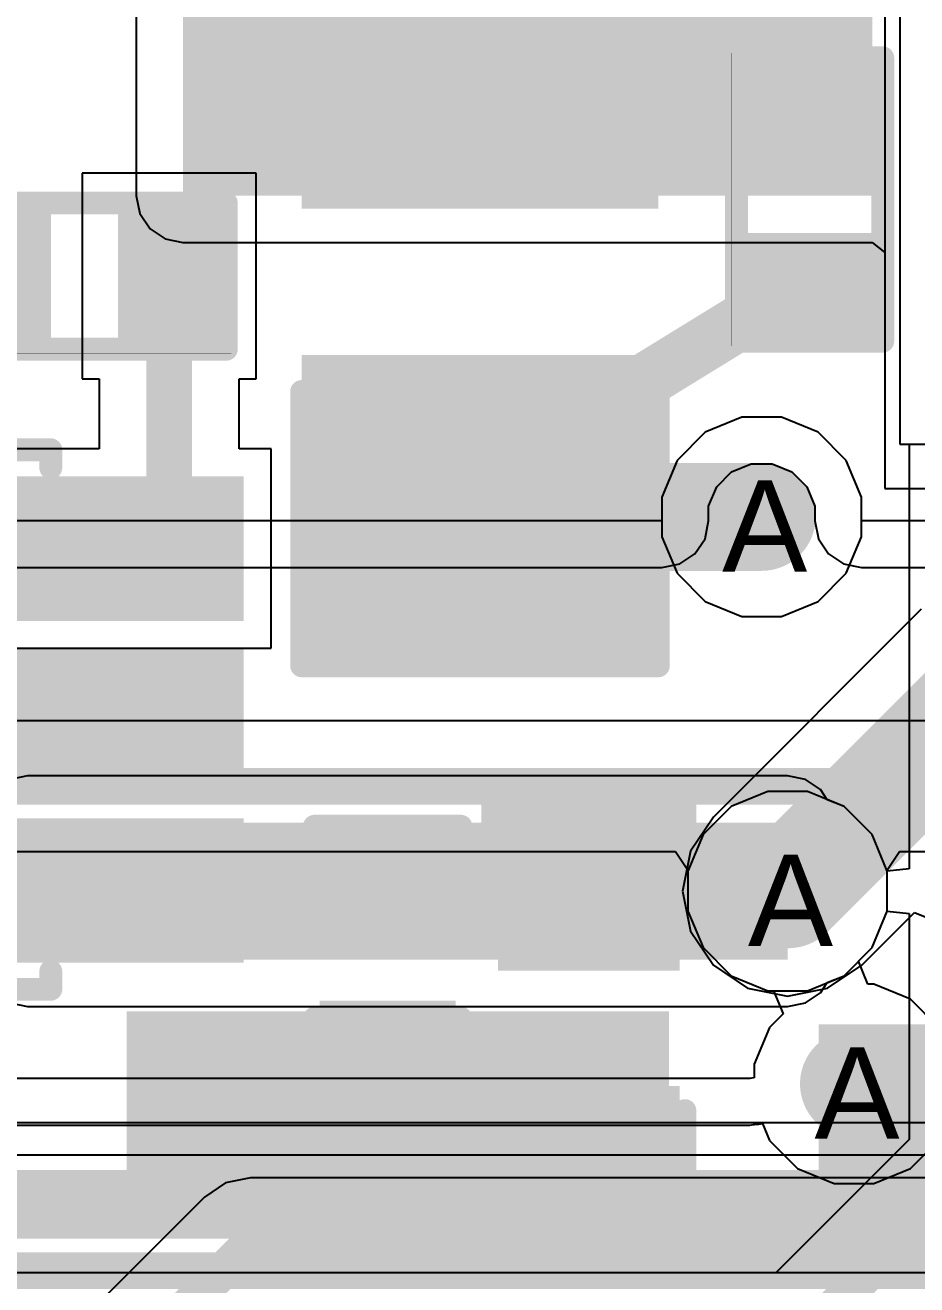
# Model space of a CAD drawing. Header units: inches. Extents: x 0 to 208, y 0 to 213.
# Drawn here: x 3.8387 to 4.0337, y 3.3589 to 3.6344 of the extents above; entities that cross this region are included whole.
import ezdxf

# ---------------------------------------------------------------- set-up
doc = ezdxf.new("R2010")
doc.units = ezdxf.units.IN
doc.header["$MEASUREMENT"] = 0
for name, color, linetype in [('Bottom Layer', 5, 'Continuous'), ('Bottom Overlay', 54, 'Continuous'), ('Bottom Paste', 16, 'Continuous'), ('Bottom Solder', 6, 'Continuous'), ('Drill Drawing', 1, 'Continuous'), ('L2_GND1', 16, 'Continuous'), ('L3_SIG1', 76, 'Continuous'), ('L4_PWR', 90, 'Continuous'), ('L5_GND2', 156, 'Continuous'), ('L6_SIG2', 130, 'Continuous'), ('L7_GND3', 216, 'Continuous'), ('Top Layer', 1, 'Continuous'), ('Top Overlay', 2, 'Continuous'), ('Top Paste', 8, 'Continuous'), ('Top Solder', 216, 'Continuous'), ('Via Holes', 16, 'Continuous')]:
    doc.layers.add(name, color=color, linetype=linetype)
doc.styles.add('Arial', font='', dxfattribs={"height": 0.2})
doc.styles.get('Arial').set_extended_font_data('Arial')

# ---------------------------------------------------------------- blocks, each defined once
blk = doc.blocks.new('SOT_23_5_256')
at = {"layer": 'Top Layer'}
for points in [[(-0.07283, 0.04921), (-0.02953, 0.04921), (-0.02953, 0.02559), (-0.07283, 0.02559)], [(0.02953, 0.04921), (0.07283, 0.04921), (0.07283, 0.02559), (0.02953, 0.02559)], [(-0.07283, 0.01181), (-0.02953, 0.01181), (-0.02953, -0.01181), (-0.07283, -0.01181)], [(-0.07283, -0.02559), (-0.02953, -0.02559), (-0.02953, -0.04921), (-0.07283, -0.04921)], [(0.02953, -0.02559), (0.07283, -0.02559), (0.07283, -0.04921), (0.02953, -0.04921)]]:
    blk.add_hatch(color=1, dxfattribs=at).paths.add_polyline_path(points)
at = {"layer": 'Top Paste'}
for points in [[(-0.07283, 0.04921), (-0.02953, 0.04921), (-0.02953, 0.02559), (-0.07283, 0.02559)], [(0.02953, 0.04921), (0.07283, 0.04921), (0.07283, 0.02559), (0.02953, 0.02559)], [(-0.07283, 0.01181), (-0.02953, 0.01181), (-0.02953, -0.01181), (-0.07283, -0.01181)], [(-0.07283, -0.02559), (-0.02953, -0.02559), (-0.02953, -0.04921), (-0.07283, -0.04921)], [(0.02953, -0.02559), (0.07283, -0.02559), (0.07283, -0.04921), (0.02953, -0.04921)]]:
    blk.add_hatch(color=8, dxfattribs=at).paths.add_polyline_path(points)
at = {"layer": 'Top Solder'}
for points in [[(-0.07683, 0.05321), (-0.02553, 0.05321), (-0.02553, 0.02159), (-0.07683, 0.02159)], [(0.02553, 0.05321), (0.07683, 0.05321), (0.07683, 0.02159), (0.02553, 0.02159)], [(-0.07683, 0.01581), (-0.02553, 0.01581), (-0.02553, -0.01581), (-0.07683, -0.01581)], [(-0.07683, -0.02159), (-0.02553, -0.02159), (-0.02553, -0.05321), (-0.07683, -0.05321)], [(0.02553, -0.02159), (0.07683, -0.02159), (0.07683, -0.05321), (0.02553, -0.05321)]]:
    blk.add_hatch(color=216, dxfattribs=at).paths.add_polyline_path(points)
at = {"layer": 'Top Overlay'}
for points in [[(0.03439, 0.059, 0.005, 0.005, 0), (-0.03461, 0.059, 0.005, 0.005, 0)], [(-0.03461, 0.059, 0.005, 0.005, 0), (-0.03461, 0.05506, 0.005, 0.005, 0)], [(0.03439, 0.059, 0.005, 0.005, 0), (0.03439, 0.05506, 0.005, 0.005, 0)], [(-0.079, 0.037, 0.005, 0.005, 0), (-0.084, 0.042, 0.005, 0.005, 0)], [(-0.084, 0.042, 0.005, 0.005, 0), (-0.084, 0.032, 0.005, 0.005, 0)], [(-0.079, 0.037, 0.005, 0.005, 0), (-0.084, 0.032, 0.005, 0.005, 0)], [(0.03464, 0.01732, 0.005, 0.005, 0), (0.03464, -0.01646, 0.005, 0.005, 0)], [(-0.03461, -0.05506, 0.005, 0.005, 0), (-0.03461, -0.059, 0.005, 0.005, 0)], [(0.03439, -0.05506, 0.005, 0.005, 0), (0.03439, -0.059, 0.005, 0.005, 0)], [(0.03439, -0.059, 0.005, 0.005, 0), (-0.03461, -0.059, 0.005, 0.005, 0)]]:
    blk.add_lwpolyline(points, format="xyseb", dxfattribs=at)
for points in [[(-0.03586, 0.059, 0.0025, 0.0025, 1), (-0.03336, 0.059, 0.0025, 0.0025, 1)], [(-0.03586, 0.059, 0.0025, 0.0025, 1), (-0.03336, 0.059, 0.0025, 0.0025, 1)], [(0.03314, 0.059, 0.0025, 0.0025, 1), (0.03564, 0.059, 0.0025, 0.0025, 1)], [(0.03314, 0.059, 0.0025, 0.0025, 1), (0.03564, 0.059, 0.0025, 0.0025, 1)], [(-0.03586, 0.05506, 0.0025, 0.0025, 1), (-0.03336, 0.05506, 0.0025, 0.0025, 1)], [(0.03314, 0.05506, 0.0025, 0.0025, 1), (0.03564, 0.05506, 0.0025, 0.0025, 1)], [(-0.08525, 0.042, 0.0025, 0.0025, 1), (-0.08275, 0.042, 0.0025, 0.0025, 1)], [(-0.08525, 0.042, 0.0025, 0.0025, 1), (-0.08275, 0.042, 0.0025, 0.0025, 1)], [(-0.08025, 0.037, 0.0025, 0.0025, 1), (-0.07775, 0.037, 0.0025, 0.0025, 1)], [(-0.08025, 0.037, 0.0025, 0.0025, 1), (-0.07775, 0.037, 0.0025, 0.0025, 1)], [(-0.08525, 0.032, 0.0025, 0.0025, 1), (-0.08275, 0.032, 0.0025, 0.0025, 1)], [(-0.08525, 0.032, 0.0025, 0.0025, 1), (-0.08275, 0.032, 0.0025, 0.0025, 1)], [(0.03339, 0.01732, 0.0025, 0.0025, 1), (0.03589, 0.01732, 0.0025, 0.0025, 1)], [(0.03339, -0.01646, 0.0025, 0.0025, 1), (0.03589, -0.01646, 0.0025, 0.0025, 1)], [(-0.03586, -0.05506, 0.0025, 0.0025, 1), (-0.03336, -0.05506, 0.0025, 0.0025, 1)], [(0.03314, -0.05506, 0.0025, 0.0025, 1), (0.03564, -0.05506, 0.0025, 0.0025, 1)], [(-0.03586, -0.059, 0.0025, 0.0025, 1), (-0.03336, -0.059, 0.0025, 0.0025, 1)], [(-0.03586, -0.059, 0.0025, 0.0025, 1), (-0.03336, -0.059, 0.0025, 0.0025, 1)], [(0.03314, -0.059, 0.0025, 0.0025, 1), (0.03564, -0.059, 0.0025, 0.0025, 1)], [(0.03314, -0.059, 0.0025, 0.0025, 1), (0.03564, -0.059, 0.0025, 0.0025, 1)]]:
    blk.add_lwpolyline(points, format="xyseb", close=True, dxfattribs=at)
blk = doc.blocks.new('RES_0402_264')
at = {"layer": 'Top Layer'}
for points in [[(-0.0275, -0.0125), (-0.0275, 0.0125), (-0.0095, 0.0125), (-0.0095, -0.0125)], [(0.0095, -0.0125), (0.0095, 0.0125), (0.0275, 0.0125), (0.0275, -0.0125)]]:
    blk.add_hatch(color=1, dxfattribs=at).paths.add_polyline_path(points)
at = {"layer": 'Top Paste'}
for points in [[(-0.0275, -0.0125), (-0.0275, 0.0125), (-0.0095, 0.0125), (-0.0095, -0.0125)], [(0.0095, -0.0125), (0.0095, 0.0125), (0.0275, 0.0125), (0.0275, -0.0125)]]:
    blk.add_hatch(color=8, dxfattribs=at).paths.add_polyline_path(points)
at = {"layer": 'Top Solder'}
for points in [[(-0.02966, -0.01467), (-0.02966, 0.01466), (-0.00733, 0.01466), (-0.00733, -0.01467)], [(0.00734, -0.01467), (0.00734, 0.01466), (0.02967, 0.01466), (0.02967, -0.01467)]]:
    blk.add_hatch(color=216, dxfattribs=at).paths.add_polyline_path(points)
at = {"layer": 'Top Overlay'}
for points in [[(-0.031, -0.016, 0.005, 0.005, 0), (-0.031, 0.016, 0.005, 0.005, 0)], [(-0.031, 0.016, 0.005, 0.005, 0), (0.031, 0.016, 0.005, 0.005, 0)], [(0.031, -0.016, 0.005, 0.005, 0), (0.031, 0.016, 0.005, 0.005, 0)], [(-0.031, -0.016, 0.005, 0.005, 0), (0.031, -0.016, 0.005, 0.005, 0)], [(-0.032, -0.017, 0.000127, 0.000127, 0), (0.032, -0.017, 0.000127, 0.000127, 0)]]:
    blk.add_lwpolyline(points, format="xyseb", dxfattribs=at)
for points in [[(-0.03225, 0.016, 0.0025, 0.0025, 1), (-0.02975, 0.016, 0.0025, 0.0025, 1)], [(-0.03225, 0.016, 0.0025, 0.0025, 1), (-0.02975, 0.016, 0.0025, 0.0025, 1)], [(0.02975, 0.016, 0.0025, 0.0025, 1), (0.03225, 0.016, 0.0025, 0.0025, 1)], [(0.02975, 0.016, 0.0025, 0.0025, 1), (0.03225, 0.016, 0.0025, 0.0025, 1)], [(-0.03225, -0.016, 0.0025, 0.0025, 1), (-0.02975, -0.016, 0.0025, 0.0025, 1)], [(-0.03225, -0.016, 0.0025, 0.0025, 1), (-0.02975, -0.016, 0.0025, 0.0025, 1)], [(0.02975, -0.016, 0.0025, 0.0025, 1), (0.03225, -0.016, 0.0025, 0.0025, 1)], [(0.02975, -0.016, 0.0025, 0.0025, 1), (0.03225, -0.016, 0.0025, 0.0025, 1)], [(-0.03203, -0.017, 0.0000635, 0.0000635, 1), (-0.03197, -0.017, 0.0000635, 0.0000635, 1)], [(0.03197, -0.017, 0.0000635, 0.0000635, 1), (0.03203, -0.017, 0.0000635, 0.0000635, 1)]]:
    blk.add_lwpolyline(points, format="xyseb", close=True, dxfattribs=at)
blk = doc.blocks.new('CAP_0402_308')
at = {"layer": 'Top Layer'}
for points in [[(-0.0275, -0.0125), (-0.0275, 0.0125), (-0.0095, 0.0125), (-0.0095, -0.0125)], [(0.0095, -0.0125), (0.0095, 0.0125), (0.0275, 0.0125), (0.0275, -0.0125)]]:
    blk.add_hatch(color=1, dxfattribs=at).paths.add_polyline_path(points)
at = {"layer": 'Top Paste'}
for points in [[(-0.0275, -0.0125), (-0.0275, 0.0125), (-0.0095, 0.0125), (-0.0095, -0.0125)], [(0.0095, -0.0125), (0.0095, 0.0125), (0.0275, 0.0125), (0.0275, -0.0125)]]:
    blk.add_hatch(color=8, dxfattribs=at).paths.add_polyline_path(points)
at = {"layer": 'Top Solder'}
for points in [[(-0.02986, -0.01486), (-0.02986, 0.01486), (-0.00714, 0.01486), (-0.00714, -0.01486)], [(0.00714, -0.01486), (0.00714, 0.01486), (0.02986, 0.01486), (0.02986, -0.01486)]]:
    blk.add_hatch(color=216, dxfattribs=at).paths.add_polyline_path(points)
at = {"layer": 'Top Overlay'}
for points in [[(-0.031, 0.016, 0.005, 0.005, 0), (-0.011, 0.016, 0.005, 0.005, 0)], [(-0.031, 0.016, 0.005, 0.005, 0), (-0.031, -0.016, 0.005, 0.005, 0)], [(0.011, 0.016, 0.005, 0.005, 0), (0.031, 0.016, 0.005, 0.005, 0)], [(0.031, 0.016, 0.005, 0.005, 0), (0.031, -0.016, 0.005, 0.005, 0)], [(-0.031, -0.016, 0.005, 0.005, 0), (-0.011, -0.016, 0.005, 0.005, 0)], [(0.011, -0.016, 0.005, 0.005, 0), (0.031, -0.016, 0.005, 0.005, 0)]]:
    blk.add_lwpolyline(points, format="xyseb", dxfattribs=at)
for points in [[(-0.03225, 0.016, 0.0025, 0.0025, 1), (-0.02975, 0.016, 0.0025, 0.0025, 1)], [(-0.03225, 0.016, 0.0025, 0.0025, 1), (-0.02975, 0.016, 0.0025, 0.0025, 1)], [(-0.01225, 0.016, 0.0025, 0.0025, 1), (-0.00975, 0.016, 0.0025, 0.0025, 1)], [(0.00975, 0.016, 0.0025, 0.0025, 1), (0.01225, 0.016, 0.0025, 0.0025, 1)], [(0.02975, 0.016, 0.0025, 0.0025, 1), (0.03225, 0.016, 0.0025, 0.0025, 1)], [(0.02975, 0.016, 0.0025, 0.0025, 1), (0.03225, 0.016, 0.0025, 0.0025, 1)], [(-0.03225, -0.016, 0.0025, 0.0025, 1), (-0.02975, -0.016, 0.0025, 0.0025, 1)], [(-0.03225, -0.016, 0.0025, 0.0025, 1), (-0.02975, -0.016, 0.0025, 0.0025, 1)], [(-0.01225, -0.016, 0.0025, 0.0025, 1), (-0.00975, -0.016, 0.0025, 0.0025, 1)], [(0.00975, -0.016, 0.0025, 0.0025, 1), (0.01225, -0.016, 0.0025, 0.0025, 1)], [(0.02975, -0.016, 0.0025, 0.0025, 1), (0.03225, -0.016, 0.0025, 0.0025, 1)], [(0.02975, -0.016, 0.0025, 0.0025, 1), (0.03225, -0.016, 0.0025, 0.0025, 1)]]:
    blk.add_lwpolyline(points, format="xyseb", close=True, dxfattribs=at)
blk = doc.blocks.new('C___0603_309')
at = {"layer": 'Top Layer'}
for points in [[(-0.015, 0.0175), (-0.015, -0.0175), (-0.045, -0.0175), (-0.045, 0.0175)], [(0.045, 0.0175), (0.045, -0.0175), (0.015, -0.0175), (0.015, 0.0175)]]:
    blk.add_hatch(color=1, dxfattribs=at).paths.add_polyline_path(points)
at = {"layer": 'Top Paste'}
for points in [[(-0.015, 0.0175), (-0.015, -0.0175), (-0.045, -0.0175), (-0.045, 0.0175)], [(0.045, 0.0175), (0.045, -0.0175), (0.015, -0.0175), (0.015, 0.0175)]]:
    blk.add_hatch(color=8, dxfattribs=at).paths.add_polyline_path(points)
at = {"layer": 'Top Solder'}
for points in [[(-0.01264, 0.01986), (-0.01264, -0.01986), (-0.04736, -0.01986), (-0.04736, 0.01986)], [(0.04736, 0.01986), (0.04736, -0.01986), (0.01264, -0.01986), (0.01264, 0.01986)]]:
    blk.add_hatch(color=216, dxfattribs=at).paths.add_polyline_path(points)
at = {"layer": 'Top Overlay'}
for points in [[(-0.049, 0.021, 0.005, 0.005, 0), (-0.018, 0.021, 0.005, 0.005, 0)], [(-0.049, 0.021, 0.005, 0.005, 0), (-0.049, -0.021, 0.005, 0.005, 0)], [(0.018, 0.021, 0.005, 0.005, 0), (0.049, 0.021, 0.005, 0.005, 0)], [(0.049, 0.021, 0.005, 0.005, 0), (0.049, -0.021, 0.005, 0.005, 0)], [(-0.049, -0.021, 0.005, 0.005, 0), (-0.018, -0.021, 0.005, 0.005, 0)], [(0.018, -0.021, 0.005, 0.005, 0), (0.049, -0.021, 0.005, 0.005, 0)]]:
    blk.add_lwpolyline(points, format="xyseb", dxfattribs=at)
for points in [[(-0.05025, 0.021, 0.0025, 0.0025, 1), (-0.04775, 0.021, 0.0025, 0.0025, 1)], [(-0.05025, 0.021, 0.0025, 0.0025, 1), (-0.04775, 0.021, 0.0025, 0.0025, 1)], [(-0.01925, 0.021, 0.0025, 0.0025, 1), (-0.01675, 0.021, 0.0025, 0.0025, 1)], [(0.01675, 0.021, 0.0025, 0.0025, 1), (0.01925, 0.021, 0.0025, 0.0025, 1)], [(0.04775, 0.021, 0.0025, 0.0025, 1), (0.05025, 0.021, 0.0025, 0.0025, 1)], [(0.04775, 0.021, 0.0025, 0.0025, 1), (0.05025, 0.021, 0.0025, 0.0025, 1)], [(-0.05025, -0.021, 0.0025, 0.0025, 1), (-0.04775, -0.021, 0.0025, 0.0025, 1)], [(-0.05025, -0.021, 0.0025, 0.0025, 1), (-0.04775, -0.021, 0.0025, 0.0025, 1)], [(-0.01925, -0.021, 0.0025, 0.0025, 1), (-0.01675, -0.021, 0.0025, 0.0025, 1)], [(0.01675, -0.021, 0.0025, 0.0025, 1), (0.01925, -0.021, 0.0025, 0.0025, 1)], [(0.04775, -0.021, 0.0025, 0.0025, 1), (0.05025, -0.021, 0.0025, 0.0025, 1)], [(0.04775, -0.021, 0.0025, 0.0025, 1), (0.05025, -0.021, 0.0025, 0.0025, 1)]]:
    blk.add_lwpolyline(points, format="xyseb", close=True, dxfattribs=at)
blk = doc.blocks.new('RES_0402_B_482')
at = {"layer": 'Bottom Layer'}
for points in [[(-0.0095, 0.0125), (-0.0095, -0.0125), (-0.0275, -0.0125), (-0.0275, 0.0125)], [(0.0275, 0.0125), (0.0275, -0.0125), (0.0095, -0.0125), (0.0095, 0.0125)]]:
    blk.add_hatch(color=5, dxfattribs=at).paths.add_polyline_path(points)
at = {"layer": 'Bottom Paste'}
for points in [[(-0.0095, 0.0125), (-0.0095, -0.0125), (-0.0275, -0.0125), (-0.0275, 0.0125)], [(0.0275, 0.0125), (0.0275, -0.0125), (0.0095, -0.0125), (0.0095, 0.0125)]]:
    blk.add_hatch(color=16, dxfattribs=at).paths.add_polyline_path(points)
at = {"layer": 'Bottom Solder'}
for points in [[(-0.00734, 0.01466), (-0.00734, -0.01467), (-0.02967, -0.01467), (-0.02967, 0.01466)], [(0.02966, 0.01466), (0.02966, -0.01467), (0.00733, -0.01467), (0.00733, 0.01466)]]:
    blk.add_hatch(color=6, dxfattribs=at).paths.add_polyline_path(points)
at = {"layer": 'Bottom Overlay'}
for points in [[(-0.031, 0.016, 0.005, 0.005, 0), (-0.031, -0.016, 0.005, 0.005, 0)], [(-0.031, 0.016, 0.005, 0.005, 0), (0.031, 0.016, 0.005, 0.005, 0)], [(-0.032, 0.017, 0.000127, 0.000127, 0), (0.032, 0.017, 0.000127, 0.000127, 0)], [(0.031, 0.016, 0.005, 0.005, 0), (0.031, -0.016, 0.005, 0.005, 0)], [(-0.031, -0.016, 0.005, 0.005, 0), (0.031, -0.016, 0.005, 0.005, 0)]]:
    blk.add_lwpolyline(points, format="xyseb", dxfattribs=at)
for points in [[(-0.03225, 0.016, 0.0025, 0.0025, 1), (-0.02975, 0.016, 0.0025, 0.0025, 1)], [(-0.03225, 0.016, 0.0025, 0.0025, 1), (-0.02975, 0.016, 0.0025, 0.0025, 1)], [(-0.03203, 0.017, 0.0000635, 0.0000635, 1), (-0.03197, 0.017, 0.0000635, 0.0000635, 1)], [(0.02975, 0.016, 0.0025, 0.0025, 1), (0.03225, 0.016, 0.0025, 0.0025, 1)], [(0.02975, 0.016, 0.0025, 0.0025, 1), (0.03225, 0.016, 0.0025, 0.0025, 1)], [(0.03197, 0.017, 0.0000635, 0.0000635, 1), (0.03203, 0.017, 0.0000635, 0.0000635, 1)], [(-0.03225, -0.016, 0.0025, 0.0025, 1), (-0.02975, -0.016, 0.0025, 0.0025, 1)], [(-0.03225, -0.016, 0.0025, 0.0025, 1), (-0.02975, -0.016, 0.0025, 0.0025, 1)], [(0.02975, -0.016, 0.0025, 0.0025, 1), (0.03225, -0.016, 0.0025, 0.0025, 1)], [(0.02975, -0.016, 0.0025, 0.0025, 1), (0.03225, -0.016, 0.0025, 0.0025, 1)]]:
    blk.add_lwpolyline(points, format="xyseb", close=True, dxfattribs=at)
blk = doc.blocks.new('CAP_1206_B_634')
at = {"layer": 'Bottom Layer'}
for points in [[(-0.08, 0.035), (-0.02, 0.035), (-0.02, -0.035), (-0.08, -0.035)], [(0.02, 0.035), (0.08, 0.035), (0.08, -0.035), (0.02, -0.035)]]:
    blk.add_hatch(color=5, dxfattribs=at).paths.add_polyline_path(points)
at = {"layer": 'Bottom Paste'}
for points in [[(-0.08, 0.035), (-0.02, 0.035), (-0.02, -0.035), (-0.08, -0.035)], [(0.02, 0.035), (0.08, 0.035), (0.08, -0.035), (0.02, -0.035)]]:
    blk.add_hatch(color=16, dxfattribs=at).paths.add_polyline_path(points)
at = {"layer": 'Bottom Solder'}
for points in [[(-0.084, 0.039), (-0.016, 0.039), (-0.016, -0.039), (-0.084, -0.039)], [(0.016, 0.039), (0.084, 0.039), (0.084, -0.039), (0.016, -0.039)]]:
    blk.add_hatch(color=6, dxfattribs=at).paths.add_polyline_path(points)
at = {"layer": 'Bottom Overlay'}
for points in [[(-0.084, 0.039, 0.005, 0.005, 0), (-0.084, -0.039, 0.005, 0.005, 0)], [(-0.084, 0.039, 0.005, 0.005, 0), (-0.024, 0.039, 0.005, 0.005, 0)], [(0.024, 0.039, 0.005, 0.005, 0), (0.084, 0.039, 0.005, 0.005, 0)], [(0.084, 0.039, 0.005, 0.005, 0), (0.084, -0.039, 0.005, 0.005, 0)], [(-0.084, -0.039, 0.005, 0.005, 0), (-0.024, -0.039, 0.005, 0.005, 0)], [(0.024, -0.039, 0.005, 0.005, 0), (0.084, -0.039, 0.005, 0.005, 0)]]:
    blk.add_lwpolyline(points, format="xyseb", dxfattribs=at)
for points in [[(-0.08525, 0.039, 0.0025, 0.0025, 1), (-0.08275, 0.039, 0.0025, 0.0025, 1)], [(-0.08525, 0.039, 0.0025, 0.0025, 1), (-0.08275, 0.039, 0.0025, 0.0025, 1)], [(-0.02525, 0.039, 0.0025, 0.0025, 1), (-0.02275, 0.039, 0.0025, 0.0025, 1)], [(0.02275, 0.039, 0.0025, 0.0025, 1), (0.02525, 0.039, 0.0025, 0.0025, 1)], [(0.08275, 0.039, 0.0025, 0.0025, 1), (0.08525, 0.039, 0.0025, 0.0025, 1)], [(0.08275, 0.039, 0.0025, 0.0025, 1), (0.08525, 0.039, 0.0025, 0.0025, 1)], [(-0.08525, -0.039, 0.0025, 0.0025, 1), (-0.08275, -0.039, 0.0025, 0.0025, 1)], [(-0.08525, -0.039, 0.0025, 0.0025, 1), (-0.08275, -0.039, 0.0025, 0.0025, 1)], [(-0.02525, -0.039, 0.0025, 0.0025, 1), (-0.02275, -0.039, 0.0025, 0.0025, 1)], [(0.02275, -0.039, 0.0025, 0.0025, 1), (0.02525, -0.039, 0.0025, 0.0025, 1)], [(0.08275, -0.039, 0.0025, 0.0025, 1), (0.08525, -0.039, 0.0025, 0.0025, 1)], [(0.08275, -0.039, 0.0025, 0.0025, 1), (0.08525, -0.039, 0.0025, 0.0025, 1)]]:
    blk.add_lwpolyline(points, format="xyseb", close=True, dxfattribs=at)

msp = doc.modelspace()

# ---------------------------------------------------------------- hatches: boundary and pattern name
at = {"layer": 'Bottom Layer'}
for points in [[(3.87323, 3.59711), (4.024, 3.59711), (4.024, 3.77193), (3.87323, 3.77193)], [(3.93819, 3.53869), (3.93819, 3.51503), (3.99981, 3.51503), (3.99981, 3.53869)], [(4.01228, 3.37368), (4.038, 3.37368), (4.038, 3.41588), (4.01228, 3.41588)], [(4.11905, 3.37368), (4.11905, 3.41138), (4.01228, 3.41138), (4.01228, 3.37368)]]:
    msp.add_hatch(color=5, dxfattribs=at).paths.add_polyline_path(points)
h = msp.add_hatch(color=5, dxfattribs=at)
edge = h.paths.add_edge_path()
edge.add_arc((3.99981, 3.52688), 0.01181, 0, 360)
h = msp.add_hatch(color=5, dxfattribs=at)
edge = h.paths.add_edge_path()
edge.add_arc((4.00546, 3.445), 0.01181, 0, 360)
h = msp.add_hatch(color=5, dxfattribs=at)
edge = h.paths.add_edge_path()
edge.add_arc((4.01999, 3.40285), 0.01181, 0, 360)
at = {"layer": 'L2_GND1'}
h = msp.add_hatch(color=16, dxfattribs=at)
edge = h.paths.add_edge_path()
edge.add_arc((3.99981, 3.52688), 0.01181, 0, 360)
h = msp.add_hatch(color=16, dxfattribs=at)
edge = h.paths.add_edge_path()
edge.add_arc((4.00546, 3.445), 0.01181, 0, 360)
h = msp.add_hatch(color=16, dxfattribs=at)
edge = h.paths.add_edge_path()
edge.add_arc((4.01999, 3.40285), 0.01181, 0, 360)
at = {"layer": 'L3_SIG1'}
h = msp.add_hatch(color=76, dxfattribs=at)
edge = h.paths.add_edge_path()
edge.add_arc((3.99981, 3.52688), 0.01181, 0, 360)
h = msp.add_hatch(color=76, dxfattribs=at)
edge = h.paths.add_edge_path()
edge.add_arc((4.00546, 3.445), 0.01181, 0, 360)
h = msp.add_hatch(color=76, dxfattribs=at)
edge = h.paths.add_edge_path()
edge.add_arc((4.01999, 3.40285), 0.01181, 0, 360)
at = {"layer": 'L4_PWR'}
h = msp.add_hatch(color=90, dxfattribs=at)
edge = h.paths.add_edge_path()
edge.add_arc((3.99981, 3.52688), 0.01181, 0, 360)
h = msp.add_hatch(color=90, dxfattribs=at)
edge = h.paths.add_edge_path()
edge.add_arc((4.00546, 3.445), 0.01181, 0, 360)
h = msp.add_hatch(color=90, dxfattribs=at)
edge = h.paths.add_edge_path()
edge.add_arc((4.01999, 3.40285), 0.01181, 0, 360)
at = {"layer": 'L5_GND2'}
h = msp.add_hatch(color=156, dxfattribs=at)
edge = h.paths.add_edge_path()
edge.add_arc((3.99981, 3.52688), 0.01181, 0, 360)
h = msp.add_hatch(color=156, dxfattribs=at)
edge = h.paths.add_edge_path()
edge.add_arc((4.00546, 3.445), 0.01181, 0, 360)
h = msp.add_hatch(color=156, dxfattribs=at)
edge = h.paths.add_edge_path()
edge.add_arc((4.01999, 3.40285), 0.01181, 0, 360)
at = {"layer": 'L6_SIG2'}
h = msp.add_hatch(color=130, dxfattribs=at)
edge = h.paths.add_edge_path()
edge.add_arc((3.99981, 3.52688), 0.01181, 0, 360)
h = msp.add_hatch(color=130, dxfattribs=at)
edge = h.paths.add_edge_path()
edge.add_arc((4.00546, 3.445), 0.01181, 0, 360)
h = msp.add_hatch(color=130, dxfattribs=at)
edge = h.paths.add_edge_path()
edge.add_arc((4.01999, 3.40285), 0.01181, 0, 360)
at = {"layer": 'L7_GND3'}
h = msp.add_hatch(color=216, dxfattribs=at)
edge = h.paths.add_edge_path()
edge.add_arc((3.99981, 3.52688), 0.01181, 0, 360)
h = msp.add_hatch(color=216, dxfattribs=at)
edge = h.paths.add_edge_path()
edge.add_arc((4.00546, 3.445), 0.01181, 0, 360)
h = msp.add_hatch(color=216, dxfattribs=at)
edge = h.paths.add_edge_path()
edge.add_arc((4.01999, 3.40285), 0.01181, 0, 360)
at = {"layer": 'Top Layer'}
h = msp.add_hatch(color=1, dxfattribs=at)
edge = h.paths.add_edge_path()
edge.add_arc((3.99981, 3.52688), 0.01181, 0, 360)
for points in [[(3.83924, 3.43), (4.00546, 3.43), (4.00546, 3.46), (3.83924, 3.46)], [(3.86089, 3.37), (3.9795, 3.37), (3.9795, 3.41871), (3.86089, 3.41871)]]:
    msp.add_hatch(color=1, dxfattribs=at).paths.add_polyline_path(points)
h = msp.add_hatch(color=1, dxfattribs=at)
edge = h.paths.add_edge_path()
edge.add_arc((4.00546, 3.445), 0.01181, 0, 360)
h = msp.add_hatch(color=1, dxfattribs=at)
edge = h.paths.add_edge_path()
edge.add_arc((4.01999, 3.40285), 0.01181, 0, 360)
at = {"layer": 'Via Holes'}
h = msp.add_hatch(color=7, dxfattribs=at)
edge = h.paths.add_edge_path()
edge.add_arc((3.99981, 3.52688), 0.00591, 0, 360)
h = msp.add_hatch(color=7, dxfattribs=at)
edge = h.paths.add_edge_path()
edge.add_arc((4.00546, 3.445), 0.00591, 0, 360)
h = msp.add_hatch(color=7, dxfattribs=at)
edge = h.paths.add_edge_path()
edge.add_arc((4.01999, 3.40285), 0.00591, 0, 360)

# ---------------------------------------------------------------- linework, layer by layer
at = {"layer": 'Bottom Layer'}
for p, q in [((4.02671, 4.321), (4.02671, 3.53305)), ((3.86303, 3.77193), (3.86303, 3.59711)), ((3.86303, 3.59711), (3.86381, 3.59321)), ((3.86381, 3.59321), (3.86602, 3.5899)), ((3.86602, 3.5899), (3.86933, 3.58769)), ((3.86933, 3.58769), (3.87323, 3.58692)), ((3.87323, 3.58692), (4.024, 3.58692)), ((4.024, 3.58692), (4.02671, 3.58469)), ((4.02671, 3.58469), (4.02671, 3.53305)), ((4.02671, 3.53305), (5.45929, 3.53305)), ((4.02671, 3.53305), (4.03472, 3.53305)), ((4.03472, 3.50671), (3.98923, 3.46122)), ((3.98923, 3.46122), (3.98426, 3.45378)), ((3.98426, 3.45378), (3.98251, 3.445)), ((3.98251, 3.445), (3.98426, 3.43622)), ((4.02168, 3.42878), (4.03324, 3.44034)), ((4.03324, 3.44034), (4.03786, 3.43843)), ((3.98426, 3.43622), (3.98923, 3.42878)), ((3.98923, 3.42878), (3.99668, 3.42381)), ((4.01423, 3.42381), (4.02168, 3.42878)), ((3.99668, 3.42381), (4.00546, 3.42206)), ((4.00546, 3.42206), (4.01423, 3.42381)), ((4.12097, 3.36154), (3.60902, 3.36154))]:
    msp.add_line(p, q, dxfattribs=at)
for points in [[(4.00378, 3.5748, 0.012, 0.012, 0), (4.01028, 3.5778, 0.012, 0.012, 0)], [(3.96719, 3.5523, 0.012, 0.012, 0), (4.00378, 3.5748, 0.012, 0.012, 0)], [(3.93819, 3.5283, 0.012, 0.012, 0), (3.96719, 3.5523, 0.012, 0.012, 0)], [(4.00546, 3.445, 0.025, 0.025, 0), (4.05766, 3.49721, 0.025, 0.025, 0)]]:
    msp.add_lwpolyline(points, format="xyseb", dxfattribs=at)
for points in [[(4.00728, 3.5778, 0.006, 0.006, 1), (4.01328, 3.5778, 0.006, 0.006, 1)], [(4.00078, 3.5748, 0.006, 0.006, 1), (4.00678, 3.5748, 0.006, 0.006, 1)], [(4.00078, 3.5748, 0.006, 0.006, 1), (4.00678, 3.5748, 0.006, 0.006, 1)], [(3.96419, 3.5523, 0.006, 0.006, 1), (3.97019, 3.5523, 0.006, 0.006, 1)], [(3.96419, 3.5523, 0.006, 0.006, 1), (3.97019, 3.5523, 0.006, 0.006, 1)], [(3.93519, 3.5283, 0.006, 0.006, 1), (3.94119, 3.5283, 0.006, 0.006, 1)], [(3.99921, 3.445, 0.0125, 0.0125, 1), (4.01171, 3.445, 0.0125, 0.0125, 1)]]:
    msp.add_lwpolyline(points, format="xyseb", close=True, dxfattribs=at)
at = {"layer": 'L2_GND1'}
for p, q in [((3.99547, 3.54869), (3.98745, 3.54537)), ((4.00415, 3.54869), (3.99547, 3.54869)), ((4.01216, 3.54537), (4.00415, 3.54869)), ((3.98745, 3.54537), (3.98132, 3.53924)), ((4.0183, 3.53924), (4.01216, 3.54537)), ((3.98132, 3.53924), (3.978, 3.53122)), ((3.99323, 3.53673), (3.9975, 3.5385)), ((3.9975, 3.5385), (4.00212, 3.5385)), ((4.00212, 3.5385), (4.00639, 3.53673)), ((4.02162, 3.53122), (4.0183, 3.53924)), ((3.98996, 3.53346), (3.99323, 3.53673)), ((4.00639, 3.53673), (4.00965, 3.53346)), ((3.98819, 3.52919), (3.98996, 3.53346)), ((4.00965, 3.53346), (4.01142, 3.52919)), ((3.978, 3.53122), (3.978, 3.526)), ((4.02162, 3.526), (4.02162, 3.53122)), ((3.98819, 3.526), (3.98819, 3.52919)), ((4.01142, 3.52919), (4.01142, 3.526)), ((3.978, 3.526), (3.81624, 3.526)), ((3.98742, 3.5221), (3.98819, 3.526)), ((4.01142, 3.526), (4.0122, 3.5221)), ((4.15602, 3.526), (4.02162, 3.526)), ((3.98521, 3.51879), (3.98742, 3.5221)), ((4.0122, 3.5221), (4.01441, 3.51879)), ((3.9819, 3.51658), (3.98521, 3.51879)), ((4.01441, 3.51879), (4.01772, 3.51658)), ((3.978, 3.5158), (3.9819, 3.51658)), ((4.01772, 3.51658), (4.02162, 3.5158)), ((3.81873, 3.5158), (3.978, 3.5158)), ((4.02162, 3.5158), (4.15602, 3.5158)), ((4.00112, 3.46681), (3.9931, 3.46349)), ((4.00979, 3.46681), (4.00112, 3.46681)), ((4.01781, 3.46349), (4.00979, 3.46681)), ((3.9931, 3.46349), (3.98697, 3.45736)), ((4.02395, 3.45736), (4.01781, 3.46349)), ((3.98697, 3.45736), (3.98364, 3.44934)), ((4.02727, 3.44934), (4.02395, 3.45736)), ((3.98364, 3.44934), (3.98364, 3.44066)), ((4.02727, 3.44066), (4.02727, 3.44934)), ((3.98364, 3.44066), (3.98697, 3.43265)), ((4.02395, 3.43265), (4.02727, 3.44066)), ((3.98697, 3.43265), (3.9931, 3.42651)), ((4.01781, 3.42651), (4.02395, 3.43265)), ((3.9931, 3.42651), (4.00112, 3.42319)), ((4.00979, 3.42319), (4.01781, 3.42651)), ((4.00112, 3.42319), (4.00979, 3.42319)), ((4.5657, 3.38727), (3.82091, 3.38727))]:
    msp.add_line(p, q, dxfattribs=at)
msp.add_lwpolyline([(2.24155, 3.373, 0.008, 0.008, 0), (4.61736, 3.373, 0.008, 0.008, 0)], format="xyseb", dxfattribs=at)
at = {"layer": 'L3_SIG1'}
for p, q in [((4.00112, 3.46681), (3.9931, 3.46349)), ((4.00979, 3.46681), (4.00112, 3.46681)), ((4.01781, 3.46349), (4.00979, 3.46681)), ((3.9931, 3.46349), (3.98697, 3.45736)), ((4.02395, 3.45736), (4.01781, 3.46349)), ((3.98697, 3.45736), (3.98364, 3.44934)), ((4.02727, 3.44934), (4.02395, 3.45736)), ((3.98364, 3.44934), (3.98364, 3.44066)), ((4.02727, 3.44066), (4.02727, 3.44934)), ((3.98364, 3.44066), (3.98697, 3.43265)), ((4.02395, 3.43265), (4.02727, 3.44066)), ((3.98697, 3.43265), (3.9931, 3.42651)), ((4.01781, 3.42651), (4.02395, 3.43265)), ((3.9931, 3.42651), (4.00112, 3.42319)), ((4.00979, 3.42319), (4.01781, 3.42651)), ((4.00112, 3.42319), (4.00979, 3.42319))]:
    msp.add_line(p, q, dxfattribs=at)
at = {"layer": 'L4_PWR'}
for p, q in [((3.99547, 3.54869), (3.98745, 3.54537)), ((4.00415, 3.54869), (3.99547, 3.54869)), ((4.01216, 3.54537), (4.00415, 3.54869)), ((3.98745, 3.54537), (3.98132, 3.53924)), ((4.0183, 3.53924), (4.01216, 3.54537)), ((3.98132, 3.53924), (3.978, 3.53122)), ((4.02162, 3.53122), (4.0183, 3.53924)), ((3.978, 3.53122), (3.978, 3.52254)), ((4.02162, 3.52254), (4.02162, 3.53122)), ((3.978, 3.52254), (3.98132, 3.51453)), ((4.0183, 3.51453), (4.02162, 3.52254)), ((3.98132, 3.51453), (3.98745, 3.50839)), ((4.01216, 3.50839), (4.0183, 3.51453)), ((3.98745, 3.50839), (3.99547, 3.50507)), ((4.00415, 3.50507), (4.01216, 3.50839)), ((3.99547, 3.50507), (4.00415, 3.50507)), ((4.00112, 3.46681), (3.9931, 3.46349)), ((4.00979, 3.46681), (4.00112, 3.46681)), ((4.01781, 3.46349), (4.00979, 3.46681)), ((3.9931, 3.46349), (3.98697, 3.45736)), ((4.02395, 3.45736), (4.01781, 3.46349)), ((3.98697, 3.45736), (3.98364, 3.44934)), ((4.02727, 3.44934), (4.02395, 3.45736)), ((3.98364, 3.44934), (3.98364, 3.44066)), ((4.02727, 3.44066), (4.02727, 3.44934)), ((3.98364, 3.44066), (3.98697, 3.43265)), ((4.02395, 3.43265), (4.02727, 3.44066)), ((3.98697, 3.43265), (3.9931, 3.42651)), ((4.02096, 3.42966), (4.02395, 3.43265)), ((4.02303, 3.42466), (4.02096, 3.42966)), ((3.9931, 3.42651), (4.00112, 3.42319)), ((4.00112, 3.42319), (4.00242, 3.42319)), ((4.00242, 3.42319), (4.00449, 3.41819)), ((4.02433, 3.42466), (4.02303, 3.42466)), ((4.03235, 3.42134), (4.02433, 3.42466)), ((4.03848, 3.4152), (4.03235, 3.42134)), ((4.00449, 3.41819), (4.0015, 3.4152)), ((4.0015, 3.4152), (3.99818, 3.40719)), ((3.99818, 3.40719), (3.99818, 3.40419)), ((3.86502, 3.40403), (3.82484, 3.40403)), ((3.99718, 3.40403), (3.86502, 3.40403)), ((3.99798, 3.40419), (3.99718, 3.40403)), ((3.99818, 3.40419), (3.99798, 3.40419)), ((3.82484, 3.39384), (3.99718, 3.39384)), ((3.99718, 3.39384), (3.99798, 3.39399)), ((3.99798, 3.39399), (3.99818, 3.39399)), ((3.99818, 3.39399), (3.99836, 3.39403)), ((3.99836, 3.39403), (3.99917, 3.39403)), ((3.99917, 3.39403), (3.99997, 3.39419)), ((3.99997, 3.39419), (4.0015, 3.39049)), ((4.0015, 3.39049), (4.00764, 3.38436)), ((4.03235, 3.38436), (4.03848, 3.39049)), ((4.00764, 3.38436), (4.01565, 3.38104)), ((4.02433, 3.38104), (4.03235, 3.38436)), ((4.01565, 3.38104), (4.02433, 3.38104))]:
    msp.add_line(p, q, dxfattribs=at)
at = {"layer": 'L5_GND2'}
for p, q in [((4.00112, 3.46681), (3.9931, 3.46349)), ((4.00979, 3.46681), (4.00112, 3.46681)), ((4.01781, 3.46349), (4.00979, 3.46681)), ((3.9931, 3.46349), (3.98697, 3.45736)), ((4.02395, 3.45736), (4.01781, 3.46349)), ((3.98697, 3.45736), (3.98364, 3.44934)), ((4.02727, 3.44934), (4.02395, 3.45736)), ((3.98364, 3.44934), (3.98364, 3.44066)), ((4.02727, 3.44066), (4.02727, 3.44934)), ((3.98364, 3.44066), (3.98697, 3.43265)), ((4.02395, 3.43265), (4.02727, 3.44066)), ((3.98697, 3.43265), (3.9931, 3.42651)), ((4.01781, 3.42651), (4.02395, 3.43265)), ((3.9931, 3.42651), (4.00112, 3.42319)), ((4.00979, 3.42319), (4.01781, 3.42651)), ((4.00112, 3.42319), (4.00979, 3.42319)), ((3.88254, 3.38119), (3.87791, 3.37809)), ((3.888, 3.38227), (3.88254, 3.38119)), ((4.57016, 3.38227), (3.888, 3.38227)), ((3.87791, 3.37809), (3.8072, 3.30739)), ((3.87791, 3.37809), (3.87791, 3.37809))]:
    msp.add_line(p, q, dxfattribs=at)
for points in [[(3.8173, 3.2973, 0.008, 0.008, 0), (3.888, 3.368, 0.008, 0.008, 0)], [(3.888, 3.368, 0.008, 0.008, 0), (4.777, 3.368, 0.008, 0.008, 0)]]:
    msp.add_lwpolyline(points, format="xyseb", dxfattribs=at)
msp.add_lwpolyline([(3.886, 3.368, 0.004, 0.004, 1), (3.89, 3.368, 0.004, 0.004, 1)], format="xyseb", close=True, dxfattribs=at)
msp.add_lwpolyline([(3.886, 3.368, 0.004, 0.004, 1), (3.89, 3.368, 0.004, 0.004, 1)], format="xyseb", close=True, dxfattribs=at)
at = {"layer": 'L6_SIG2'}
for p, q in [((4.20605, 3.48223), (3.78537, 3.48223)), ((3.81939, 3.45368), (3.98094, 3.45368)), ((3.98094, 3.45368), (3.98372, 3.44952)), ((4.02719, 3.44952), (4.02997, 3.45368)), ((4.02997, 3.45368), (4.20014, 3.45368)), ((3.98372, 3.44952), (3.98364, 3.44934)), ((3.98364, 3.44934), (3.98364, 3.44066)), ((4.02727, 3.44934), (4.02719, 3.44952)), ((4.02727, 3.44066), (4.02727, 3.44934)), ((3.98364, 3.44066), (3.98697, 3.43265)), ((4.02395, 3.43265), (4.02727, 3.44066)), ((3.98697, 3.43265), (3.9931, 3.42651)), ((4.01781, 3.42651), (4.02395, 3.43265)), ((3.9931, 3.42651), (4.00112, 3.42319)), ((4.00979, 3.42319), (4.01781, 3.42651)), ((4.00112, 3.42319), (4.00979, 3.42319)), ((4.22857, 3.39431), (3.82575, 3.39431))]:
    msp.add_line(p, q, dxfattribs=at)
for points in [[(3.78537, 3.46795, 0.008, 0.008, 0), (4.20605, 3.46795, 0.008, 0.008, 0)], [(3.81984, 3.38004, 0.008, 0.008, 0), (4.56676, 3.38004, 0.008, 0.008, 0)], [(2.40619, 3.362, 0.008, 0.008, 0), (4.718, 3.362, 0.008, 0.008, 0)]]:
    msp.add_lwpolyline(points, format="xyseb", dxfattribs=at)
at = {"layer": 'L7_GND3'}
for p, q in [((4.00112, 3.46681), (3.9931, 3.46349)), ((4.00979, 3.46681), (4.00112, 3.46681)), ((4.01781, 3.46349), (4.00979, 3.46681)), ((3.9931, 3.46349), (3.98697, 3.45736)), ((4.02395, 3.45736), (4.01781, 3.46349)), ((3.98697, 3.45736), (3.98364, 3.44934)), ((4.02727, 3.44934), (4.02395, 3.45736)), ((3.98364, 3.44934), (3.98364, 3.44066)), ((4.02727, 3.44066), (4.02727, 3.44934)), ((3.98364, 3.44066), (3.98697, 3.43265)), ((4.02395, 3.43265), (4.02727, 3.44066)), ((3.98697, 3.43265), (3.9931, 3.42651)), ((4.01781, 3.42651), (4.02395, 3.43265)), ((3.9931, 3.42651), (4.00112, 3.42319)), ((4.00979, 3.42319), (4.01781, 3.42651)), ((4.00112, 3.42319), (4.00979, 3.42319))]:
    msp.add_line(p, q, dxfattribs=at)
at = {"layer": 'Top Layer'}
for p, q in [((4.03, 4.33071), (4.03, 3.54276)), ((4.03, 4.32051), (4.03, 3.54276)), ((3.88921, 3.60204), (3.85121, 3.60204)), ((3.85121, 3.60204), (3.85121, 3.55704)), ((3.88921, 3.55704), (3.88921, 3.60204)), ((3.85121, 3.55704), (3.85492, 3.55704)), ((3.85492, 3.55704), (3.85492, 3.54176)), ((3.8855, 3.54176), (3.8855, 3.55704)), ((3.8855, 3.55704), (3.88921, 3.55704)), ((3.85492, 3.54176), (3.82924, 3.54176)), ((3.89254, 3.54176), (3.8855, 3.54176)), ((3.89254, 3.49813), (3.89254, 3.54176)), ((4.03, 3.54276), (5.46258, 3.54276)), ((4.03, 3.54276), (4.03204, 3.54276)), ((4.03204, 3.54276), (4.03204, 3.44989)), ((3.82924, 3.49813), (3.89254, 3.49813)), ((3.83924, 3.4702), (3.83533, 3.46942)), ((4.00546, 3.4702), (3.83924, 3.4702)), ((4.00936, 3.46942), (4.00546, 3.4702)), ((4.01267, 3.46721), (4.00936, 3.46942)), ((4.01413, 3.46501), (4.01267, 3.46721)), ((4.01781, 3.46349), (4.01413, 3.46501)), ((4.02395, 3.45736), (4.01781, 3.46349)), ((4.02727, 3.44934), (4.02395, 3.45736)), ((4.03204, 3.44989), (4.02727, 3.44934)), ((4.02395, 3.43265), (4.02727, 3.44066)), ((4.02727, 3.44066), (4.03204, 3.44011)), ((4.03204, 3.44011), (4.03204, 3.39065)), ((4.01781, 3.42651), (4.02395, 3.43265)), ((4.01267, 3.42279), (4.01413, 3.42499)), ((4.01413, 3.42499), (4.01781, 3.42651)), ((4.00936, 3.42058), (4.01267, 3.42279)), ((3.83533, 3.42058), (3.83924, 3.4198)), ((3.83924, 3.4198), (4.00546, 3.4198)), ((4.00546, 3.4198), (4.00936, 3.42058)), ((4.03204, 3.39065), (4.00292, 3.36154)), ((4.00292, 3.36154), (3.78707, 3.36154))]:
    msp.add_line(p, q, dxfattribs=at)
for points in [[(3.87021, 3.52576, 0.01, 0.01, 0), (3.87021, 3.57954, 0.01, 0.01, 0)], [(3.8644, 3.51994, 0.012, 0.012, 0), (3.87021, 3.52576, 0.012, 0.012, 0)], [(3.86089, 3.51994, 0.012, 0.012, 0), (3.8644, 3.51994, 0.012, 0.012, 0)], [(4.00883, 3.34726, 0.008, 0.008, 0), (4.04631, 3.38474, 0.008, 0.008, 0)]]:
    msp.add_lwpolyline(points, format="xyseb", dxfattribs=at)
for points in [[(3.86771, 3.57954, 0.005, 0.005, 1), (3.87271, 3.57954, 0.005, 0.005, 1)], [(3.86721, 3.52576, 0.006, 0.006, 1), (3.87321, 3.52576, 0.006, 0.006, 1)], [(3.86771, 3.52576, 0.005, 0.005, 1), (3.87271, 3.52576, 0.005, 0.005, 1)], [(3.85789, 3.51994, 0.006, 0.006, 1), (3.86389, 3.51994, 0.006, 0.006, 1)], [(3.8614, 3.51994, 0.006, 0.006, 1), (3.8674, 3.51994, 0.006, 0.006, 1)], [(3.8614, 3.51994, 0.006, 0.006, 1), (3.8674, 3.51994, 0.006, 0.006, 1)]]:
    msp.add_lwpolyline(points, format="xyseb", close=True, dxfattribs=at)

# ---------------------------------------------------------------- block references
for name, p, rotation in [('CAP_1206_B_634', (3.93819, 3.5783), 90), ('RES_0402_B_482', (4.01028, 3.5963), 90), ('SOT_23_5_256', (3.80971, 3.48254), 180), ('C___0603_309', (3.962, 3.415), 90), ('CAP_0402_308', (3.918, 3.42821), 90)]:
    msp.add_blockref(name, p, dxfattribs=dict(rotation=rotation))
msp.add_blockref('RES_0402_264', (3.85171, 3.57954))

# ---------------------------------------------------------------- texts
at = {"layer": 'Drill Drawing', "style": 'Arial'}
for p in [(3.99114, 3.51489), (3.99679, 3.433), (4.01133, 3.39085)]:
    msp.add_text('A', height=0.02, dxfattribs=at).set_placement(p)

doc.saveas('drawing.dxf')
